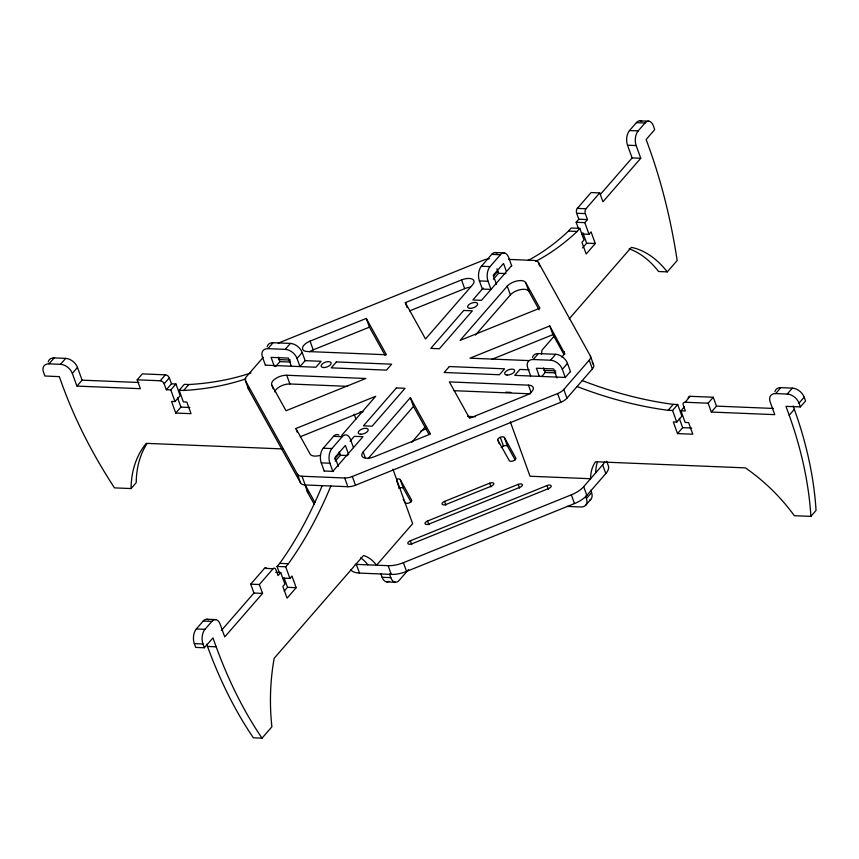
<?xml version="1.0" encoding="UTF-8"?>
<svg xmlns="http://www.w3.org/2000/svg" width="859" height="859" viewBox="0 0 859 859"><rect width="100%" height="100%" fill="white"/><g stroke="black" fill="none" stroke-linecap="round" stroke-linejoin="round"><path stroke-width="1.29" d="M48.995 363.851L54.149 357.913L65.681 358.386A10.555 7.044 41 0 1 77.493 367.459L82.088 380.161L76.934 386.099L72.339 373.397A10.555 7.044 41 0 0 60.527 364.323L48.995 363.851A10.555 7.044 41 0 0 43.498 372.215L44.872 375.995L59.303 376.639L62.514 385.508A429.414 286.53 41 0 0 114.494 487.88L131.073 488.556L136.227 482.629A138.46 92.385 41 0 1 146.91 443.673M60.527 364.323L65.681 358.386M72.339 373.397L77.493 367.459M137.161 379.828L142.326 373.89L165.39 374.835A3.522 2.352 41 0 1 169.33 377.863L171.489 383.823L166.324 389.75L164.166 383.79A3.522 2.352 41 0 0 160.236 380.773L137.161 379.828L140.371 388.687L76.934 386.099M160.236 380.773L165.39 374.835M164.166 383.79L169.33 377.863M166.324 389.75L170.801 389.932L175.955 384.005L180.165 395.634L175.011 401.561L171.542 401.421L175.751 413.05L191.042 413.684L186.833 402.055L183.364 401.905L179.155 390.276L184.32 384.349L188.787 384.531A368.135 245.642 41 0 0 251 372.924M179.155 390.276L183.633 390.458L188.787 384.531M175.751 413.05L180.916 407.123L189.828 407.488M267.933 348.657L273.087 342.72L290.385 343.428A10.555 7.044 41 0 1 302.196 352.512L305.138 360.651L299.984 366.578L297.042 358.439A10.555 7.044 41 0 0 285.231 349.366L267.933 348.657A10.555 7.044 41 0 0 262.435 357.022L265.485 365.451M263.251 357.301L246.597 376.478A10.555 5.036 -19.9 0 0 245.481 380.773L248.638 389.492L300.586 482.973A10.555 5.036 -19.9 0 0 305.192 484.97L347.852 486.709A10.555 5.036 -19.9 0 0 355.476 485.228L560.777 402.27A10.555 5.036 -19.9 0 0 566.951 398.179L592.388 368.919A10.555 5.036 -19.9 0 0 593.494 364.613L590.337 355.894L538.389 262.414A10.555 5.036 -19.9 0 0 533.783 260.427L508.453 259.386M285.231 349.366L290.385 343.428M275.632 366.568L279.927 361.618L290.578 362.058M297.042 358.439L302.196 352.512M324.305 471.301L321.245 462.861A10.555 6.034 -87.7 0 1 323.252 448.215L333.56 436.34A10.555 6.034 -87.7 0 1 338.886 435.051M511.728 265.957L508.678 257.517A10.555 6.034 -87.7 0 0 500.368 254.736L490.049 266.601A10.555 6.034 -87.7 0 0 488.052 281.258L490.994 289.397L482.35 289.043L479.397 280.904A10.555 6.034 -87.7 0 1 481.394 266.247L491.713 254.382A10.555 6.034 -87.7 0 1 497.039 253.083M341.657 435.449L375.705 396.278L295.925 428.512L297.278 432.249M332.948 471.655L329.899 463.216A10.555 6.034 -87.7 0 1 331.896 448.559L342.215 436.694A10.555 6.034 -87.7 0 1 350.526 439.486L353.478 447.625M334.527 459.114L339.692 453.176M350.01 441.301L354.327 436.329L362.981 436.683L332.852 471.355L324.197 471.011M483.166 288.098L472.837 299.984L481.491 300.339L511.62 265.667M493.506 276.211L497.812 271.251M335.246 461.176L340.4 455.238L347.82 455.549M493.399 279.207L498.553 273.28L505.972 273.581M392.95 469.239L412.653 523.668L376.553 565.201A54.192 30.999 -87.7 0 0 363.497 555.526L274.171 658.295A138.46 79.189 -87.7 0 0 271.906 726.789L262.027 738.16A429.414 245.588 -87.7 0 1 216.167 646.795L212.957 637.926L204.345 647.761L195.691 647.407L194.327 643.627A10.555 6.034 -87.7 0 1 196.324 628.971L203.196 621.068A10.555 6.034 -87.7 0 1 208.522 619.769M600.452 194.338L632.106 157.906L627.51 145.214A10.555 6.034 -87.7 0 1 629.507 130.557L636.39 122.644A10.555 6.034 -87.7 0 1 641.716 121.344M204.345 647.761L202.971 643.982A10.555 6.034 -87.7 0 1 204.968 629.325L211.851 621.422A10.555 6.034 -87.7 0 1 220.162 624.203L224.757 636.906L262.575 593.397L259.364 584.528L273.119 568.701A3.522 2.008 -87.7 0 1 275.889 569.635L278.048 575.594L280.71 572.524L284.92 584.152L282.858 586.525L287.067 598.154L296.183 587.674L291.974 576.045L289.913 578.418L282.493 578.118M578.687 229.267L576.153 222.288L578.816 219.228L576.657 213.268A3.522 2.008 -87.7 0 1 577.334 208.383L591.078 192.556L599.732 192.91L602.943 201.779L640.76 158.26L636.165 145.568A10.555 6.034 -87.7 0 1 638.162 130.912L645.045 122.998A10.555 6.034 -87.7 0 1 653.355 125.79L654.719 129.569L646.151 139.512L649.35 148.371A429.414 245.588 -87.7 0 1 677.16 260.513L667.282 271.884L658.628 271.53A138.46 79.189 -87.7 0 0 629.164 248.809M363.164 451.941L410.312 397.696L430.499 434.02L374.288 456.741A10.555 5.036 -19.9 0 1 363.744 457.643A10.555 5.036 -19.9 0 1 363.164 451.941L365.419 458.169M507.261 286.144L460.113 340.389L539.903 308.156L525.676 282.557A10.555 5.036 -19.9 0 0 517.365 280.882A10.555 5.036 -19.9 0 0 507.261 286.144L510.418 294.873L475.489 335.053M221.386 630.485L253.931 593.043L250.721 584.174L264.465 568.347A3.522 2.008 -87.7 0 1 266.709 568.314M368.071 458.652L413.469 406.414L410.312 397.696M576.153 222.288L584.807 222.642L587.47 219.582L585.312 213.623A3.522 2.008 -87.7 0 1 585.978 208.737L599.732 192.91M279.154 572.255L277.049 566.435L279.712 563.375A368.135 210.541 -87.7 0 0 322.2 485.657M528.006 260.492A368.135 210.541 -87.7 0 0 568.508 231.092L571.171 228.022L579.825 228.376L584.034 240.005L581.972 242.378L586.182 254.006L595.287 243.526L591.078 231.898L589.016 234.271L581.597 233.97M277.049 566.435L285.703 566.79L288.366 563.729A368.135 210.541 -87.7 0 0 330.844 486.011M535.683 261.351A368.135 210.541 -87.7 0 0 577.162 231.447L579.825 228.376M411.751 442.353L425.763 426.225M284.222 591.132L287.529 587.32L296.183 587.674M582.499 247.94L586.633 243.172L595.287 243.526M530.679 376.017L527.727 367.877A10.555 7.044 41 0 1 533.224 359.513L538.378 353.575L555.687 354.284A10.555 7.044 41 0 1 567.488 363.368L570.548 371.797M554.27 336.019L542.018 350.128A54.192 30.999 -87.7 0 0 541.471 354.295M569.163 318.893L631.344 247.349A138.46 79.189 -87.7 0 1 667.282 271.884M533.224 359.513L550.522 360.222L555.687 354.284M541.782 376.435L545.218 372.473L555.87 372.913M565.383 377.724L562.334 369.295L567.488 363.368M570.44 371.507L565.286 377.434L514.734 375.372L519.888 369.434L529.198 369.821M245.481 380.773L297.429 474.254A10.555 5.036 -19.9 0 0 302.035 476.24L344.695 477.991A10.555 5.036 -19.9 0 0 352.319 476.498L557.62 393.551A10.555 5.036 -19.9 0 0 563.794 389.46L589.231 360.189A10.555 5.036 -19.9 0 0 590.337 355.894M408.573 569.549L399.113 580.426A10.555 6.034 -87.7 0 1 390.802 577.645L382.148 577.291L380.848 573.694M355.218 564.299A21.11 10.072 -19.9 0 0 356.335 564.374L388.139 565.673A21.11 10.072 -19.9 0 0 403.386 562.699L571.321 494.848A21.11 10.072 -19.9 0 0 583.68 486.656L602.642 464.848A21.11 10.072 -19.9 0 0 604.725 461.755M350.644 569.689A21.11 10.072 -19.9 0 0 359.492 573.093L391.296 574.403A21.11 10.072 -19.9 0 0 406.543 571.428L574.478 503.567A21.11 10.072 -19.9 0 0 586.837 495.385L605.799 473.567A21.11 10.072 -19.9 0 0 608.022 464.966L606.669 461.229M567.047 506.402L580.92 506.971A10.555 7.044 41 0 0 586.418 498.596L591.572 492.669L590.702 490.274M585.537 505.382L590.691 499.444M577.087 386.518A368.135 245.642 41 0 0 668.087 410.291L673.241 404.353L677.708 404.535L681.917 416.164L676.763 422.102L673.306 421.952L677.515 433.591L692.794 434.214L688.585 422.585L685.128 422.445L680.919 410.817L684.355 406.855M668.087 410.291L672.554 410.473L677.708 404.535M680.919 410.817L685.385 410.999L683.227 405.029A3.522 2.352 41 0 1 685.063 402.248L690.217 396.31L713.281 397.255L716.492 406.124L711.338 412.052L708.127 403.193L713.281 397.255M677.515 433.591L682.669 427.653L691.581 428.018M711.338 412.052L774.775 414.65L770.179 401.958A10.555 7.044 41 0 1 775.677 393.583L780.831 387.656L792.363 388.128A10.555 7.044 41 0 1 804.174 397.202L805.549 400.981L800.384 406.908L785.985 406.371L789.196 415.241A429.414 286.53 41 0 1 810.896 516.377L794.307 515.701A138.46 92.385 41 0 0 745.429 467.876L595.588 461.745A54.192 36.164 41 0 0 590.584 478.721L530.024 476.24L510.321 421.812M775.677 393.583L787.209 394.056L792.363 388.128M800.384 406.908L799.02 403.139L804.174 397.202M789.196 415.241L794.35 409.313L793.147 405.985M810.896 516.377L816.05 510.439A429.414 286.53 41 0 0 794.35 409.313M278.209 343.128L483.499 260.17A10.555 5.036 -19.9 0 1 489.34 258.72M310.056 341.141L366.267 318.431L386.453 354.756L307.361 351.524A10.555 5.036 -19.9 0 1 302.561 347.53A10.555 5.036 -19.9 0 1 310.056 341.141L313.213 349.86A10.555 5.036 -19.9 0 0 309.659 351.718M405.319 302.647L461.53 279.927A10.555 5.036 -19.9 0 1 472.074 279.035A10.555 5.036 -19.9 0 1 472.654 284.726L425.506 338.972L405.319 302.647L407.123 307.629M313.213 349.86L369.424 327.15L385.057 355.272M409.7 310.872L464.687 288.656A10.555 5.036 -19.9 0 1 470.528 287.207M564.911 354.026L549.781 325.937L469.991 358.182L528.972 360.587M300.306 436.737L362.906 411.45M491.563 359.459L552.938 334.656L563.934 354.434M420.867 431.025L427.073 428.512M444.543 501.431L489.651 483.209A3.522 1.675 -19.9 0 1 493.732 483.37A3.522 1.675 -19.9 0 1 491.294 486.173L446.197 504.394A3.522 1.675 -19.9 0 1 442.117 504.233A3.522 1.675 -19.9 0 1 444.543 501.431L445.896 505.167M427.535 521.016L518.192 484.379A3.522 1.675 -19.9 0 1 522.272 484.54A3.522 1.675 -19.9 0 1 519.845 487.343L429.178 523.979A3.522 1.675 -19.9 0 1 425.098 523.807A3.522 1.675 -19.9 0 1 427.535 521.016L428.888 524.752M410.344 540.794L547.033 485.55A3.522 1.675 -19.9 0 1 551.113 485.722A3.522 1.675 -19.9 0 1 548.676 488.524L411.987 543.758A3.522 1.675 -19.9 0 1 407.907 543.586A3.522 1.675 -19.9 0 1 410.344 540.794L411.697 544.531M640.18 120.84L648.835 121.194M636.39 122.644L645.045 122.998M629.507 130.557L638.162 130.912M627.51 145.214L636.165 145.568M632.106 157.906L640.76 158.26M577.334 208.383L585.978 208.737M576.657 213.268L585.312 213.623M578.816 219.228L587.47 219.582M568.508 231.092L577.162 231.447M495.503 252.567L504.158 252.922M491.713 254.382L500.368 254.736M481.394 266.247L490.049 266.601M479.397 280.904L488.052 281.258M278.52 359.556L290.492 360.05M305.128 360.651L321.094 361.295L315.929 367.233L265.377 365.161M543.833 370.412L555.805 370.905M286.734 375.254L365.827 378.497L286.036 410.731L271.82 385.133A10.555 5.036 -19.9 0 1 275.556 378.594A10.555 5.036 -19.9 0 1 286.734 375.254L289.891 383.973L347.53 386.335M528.457 385.143L449.364 381.911L469.551 418.247L525.772 395.527A10.555 5.036 -19.9 0 0 533.267 389.138A10.555 5.036 -19.9 0 0 528.457 385.143L531.163 392.627M505.758 392.187L510.858 392.391M453.863 390.684L530.271 393.819M685.063 402.248L708.127 403.193M82.088 380.161L138.922 382.491M171.489 383.823L175.955 384.005M716.492 406.124L773.325 408.444M359.942 411.998L362.616 412.105M467.532 416.4L475.553 416.733M333.56 436.34L342.215 436.694M323.252 448.215L331.896 448.559M282.74 448.935L146.277 443.351A138.46 92.385 41 0 0 131.073 488.556M321.245 462.861L329.899 463.216M279.712 563.375L288.366 563.729M264.465 568.347L273.119 568.701M275.771 572.319L280.71 572.524M386.668 581.887L395.323 582.241M250.721 584.174L259.364 584.528M253.931 593.043L262.575 593.397M206.987 619.253L215.641 619.607M203.196 621.068L211.851 621.422M196.324 628.971L204.968 629.325M194.327 643.627L202.971 643.982M206.708 644.229L207.513 646.44L216.167 646.795M262.027 738.16L253.373 737.806A429.414 245.588 -87.7 0 1 207.513 646.44M592.195 362.283L593.494 364.613M525.676 282.557L528.833 291.276L539.173 309.895M504.362 437.467L515.776 457.997A3.522 1.675 -19.9 0 1 513.349 460.8A3.522 1.675 -19.9 0 1 509.269 460.628L497.855 440.098A3.522 1.675 -19.9 0 1 500.292 437.295A3.522 1.675 -19.9 0 1 504.362 437.467L507.529 446.186L515.132 459.876M413.469 406.414L429.103 434.547M396.579 479.225A3.522 1.675 -19.9 0 1 400.219 479.547L411.633 500.088A3.522 1.675 -19.9 0 1 409.206 502.88A3.522 1.675 -19.9 0 1 405.126 502.719L403.225 499.294M400.219 479.547L403.376 488.266L410.989 501.957M295.925 428.512L310.142 454.11A10.555 5.036 -19.9 0 0 320.428 455.302M305.267 485.088L314.92 502.472M305.074 485.174L307.78 492.658L314.222 504.244M679.297 418.354L682.669 427.653M672.554 410.473L676.763 422.102M584.807 222.642L589.016 234.271M582.853 232.703L586.633 243.172M589.231 360.189L592.388 368.919M538.389 262.414L539.742 266.15M602.642 464.848L605.799 473.567M549.781 325.937L552.938 334.656M563.794 389.46L566.951 398.179M556.954 377.992L553.69 368.941L536.381 368.232L539.248 376.145M557.62 393.551L560.777 402.27M543.586 367.953L545.218 372.473M506.381 271.369L503.524 263.455L493.206 275.32L496.481 284.372M583.68 486.656L586.837 495.385M585.548 496.201L586.418 498.596M496.921 268.76L498.553 273.28M571.321 494.848L574.478 503.567M547.033 485.55L548.386 489.297M461.53 279.927L464.687 288.656M518.192 484.379L519.545 488.116M500.292 437.295L503.449 446.014M497.855 440.098L499.208 443.835M489.651 483.209L491.004 486.946M366.267 318.431L369.424 327.15M396.59 480.621L399.295 488.105M354.155 414.199L355.948 419.149M403.386 562.699L406.543 571.428M348.647 454.465L345.372 445.424L335.053 457.289L338.328 466.33M388.139 565.673L391.296 574.403M389.503 574.048L390.802 577.645M352.319 476.498L355.476 485.228M339.176 451.845L340.4 455.238M344.695 477.991L347.852 486.709M291.255 365.998L288.388 358.085L271.09 357.376L274.365 366.428M356.335 564.374L359.492 573.093M278.295 357.097L279.927 361.618M271.82 385.133L273.173 388.869M302.035 476.24L305.192 484.97M297.429 474.254L300.586 482.973M285.703 566.79L289.913 578.418M284.157 578.021L287.529 587.32M177.545 397.814L180.916 407.123M170.801 389.932L175.011 401.561M501.184 447.646A3.522 1.675 -19.9 0 1 504.534 445.671A3.522 1.675 -19.9 0 1 507.529 446.186M307.78 492.658A21.11 10.072 -19.9 0 1 307.189 490.768M398.877 488.288A3.522 1.675 -19.9 0 1 403.376 488.266M510.418 294.873A10.555 5.036 -19.9 0 1 520.522 289.601A10.555 5.036 -19.9 0 1 528.833 291.276M248.638 389.492A10.555 5.036 -19.9 0 1 248.552 387.119M274.773 391.854A10.555 5.036 -19.9 0 1 289.891 383.973M564.009 351.535A10.555 5.036 -19.9 0 1 561.722 356.99M389.02 581.318A10.555 6.034 -87.7 0 1 382.148 577.291M360.63 557.856A54.192 30.999 -87.7 0 1 367.91 564.846M673.241 404.353A368.135 245.642 41 0 1 582.252 380.58M267.17 346.778A10.555 7.044 41 0 1 273.087 342.72M591.572 492.669A10.555 7.044 41 0 1 589.983 500.045M595.738 472.783A54.192 36.164 41 0 1 597.434 462.174M787.209 394.056A10.555 7.044 41 0 1 799.02 403.139M688.199 397.996A3.522 2.352 41 0 1 690.217 396.31M774.915 391.704A10.555 7.044 41 0 1 780.831 387.656M550.522 360.222A10.555 7.044 41 0 1 562.334 369.295M48.233 361.972A10.555 7.044 41 0 1 54.149 357.913M245.846 378.862A368.135 245.642 41 0 1 183.633 390.458M532.473 357.634A10.555 7.044 41 0 1 538.378 353.575M336.374 361.929L331.22 367.856L386.496 370.122L391.65 364.184L336.374 361.929M396.396 387.935L363.443 425.849L372.097 426.204L405.051 388.289L396.396 387.935M463.731 310.464L430.778 348.378L439.421 348.733L472.375 310.818L463.731 310.464M449.321 366.546L444.167 372.484L499.444 374.739L504.609 368.812L449.321 366.546M507.089 375.061A5.272 2.523 -19.9 0 0 514.702 370.755A5.272 2.523 -19.9 0 0 507.207 370.454A5.272 2.523 -19.9 0 0 507.089 375.061M470.034 308.37A5.272 2.523 -19.9 0 0 477.647 304.065A5.272 2.523 -19.9 0 0 470.152 303.764A5.272 2.523 -19.9 0 0 470.034 308.37M323.575 367.545A5.272 2.523 -19.9 0 0 331.187 363.25A5.272 2.523 -19.9 0 0 323.693 362.938A5.272 2.523 -19.9 0 0 323.575 367.545M360.63 434.235A5.272 2.523 -19.9 0 0 368.243 429.94A5.272 2.523 -19.9 0 0 360.759 429.629A5.272 2.523 -19.9 0 0 360.63 434.235"/></g></svg>
